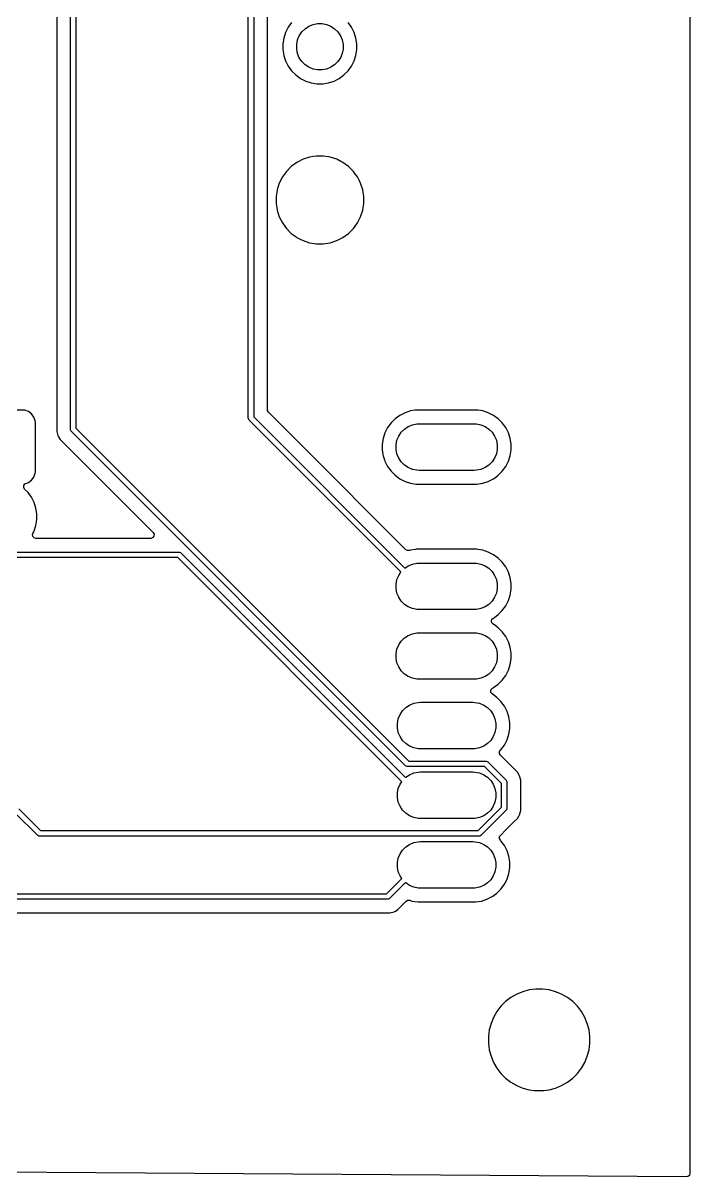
# Model space of a CAD drawing. Header units: millimetres. Extents: x 83 to 155, y -89 to -15.5.
# Drawn here: x 130.67 to 155, y -89 to -46.92 of the extents above; entities that cross this region are included whole.
import ezdxf

# ---------------------------------------------------------------- set-up
doc = ezdxf.new("R2010")
doc.units = ezdxf.units.MM
doc.layers.add('F.Cu', color=13, linetype='CONTINUOUS', true_color=0xc83434)

msp = doc.modelspace()

# ---------------------------------------------------------------- linework, layer by layer
at = {"layer": 'F.Cu', "linetype": 'CONTINUOUS'}
for p, q in [((155, -15.624), (155, -88.875135)), ((138.889657, -61.324657), (138.889657, -35.050343)), ((139.089657, -35.091765), (139.089657, -61.283235)), ((139.590157, -53.242038), (139.590157, -35.350439)), ((132.4, -61.731346), (132.4, -39.913654)), ((132.6, -39.955076), (132.6, -61.689924)), ((131.8995, -40.002713), (131.8995, -61.644676)), ((140.344951, -47.072179), (140.248444, -47.261585)), ((140.46989, -46.900213), (140.344951, -47.072179)), ((140.842941, -47.240766), (140.960766, -47.122941)), ((140.960766, -47.122941), (141.099313, -47.030367)), ((141.099313, -47.030367), (141.253258, -46.966601)), ((141.253258, -46.966601), (141.416685, -46.934093)), ((141.416685, -46.934093), (141.583315, -46.934093)), ((141.583315, -46.934093), (141.746742, -46.966601)), ((141.746742, -46.966601), (141.900687, -47.030367)), ((141.900687, -47.030367), (142.039234, -47.122941)), ((142.039234, -47.122941), (142.157059, -47.240766)), ((142.655048, -47.072179), (142.530109, -46.900213)), ((142.655049, -47.072181), (142.655048, -47.072179)), ((142.655051, -47.072184), (142.655049, -47.072181)), ((142.751557, -47.261588), (142.655051, -47.072184)), ((140.182753, -47.46376), (140.1495, -47.673713)), ((140.248444, -47.261585), (140.182753, -47.46376)), ((140.654093, -47.696685), (140.686601, -47.533258)), ((140.686601, -47.533258), (140.750367, -47.379313)), ((140.750367, -47.379313), (140.842941, -47.240766)), ((142.157059, -47.240766), (142.249633, -47.379313)), ((142.249633, -47.379313), (142.313399, -47.533258)), ((142.313399, -47.533258), (142.345907, -47.696685)), ((142.817246, -47.463757), (142.751557, -47.261588)), ((142.8505, -47.673713), (142.817246, -47.463757)), ((140.1495, -47.673713), (140.1495, -47.886287)), ((140.1495, -47.886287), (140.182754, -48.096243)), ((140.654093, -47.863315), (140.654093, -47.696685)), ((140.686601, -48.026742), (140.654093, -47.863315)), ((142.345907, -47.863315), (142.313399, -48.026742)), ((142.345907, -47.696685), (142.345907, -47.863315)), ((142.817246, -48.096243), (142.8505, -47.886287)), ((142.8505, -47.886287), (142.8505, -47.673713)), ((140.182754, -48.096243), (140.223332, -48.22113)), ((140.223332, -48.22113), (140.248444, -48.298414)), ((140.248444, -48.298414), (140.344951, -48.48782)), ((140.750367, -48.180687), (140.686601, -48.026742)), ((140.842941, -48.319234), (140.750367, -48.180687)), ((140.960766, -48.437059), (140.842941, -48.319234)), ((142.157059, -48.319234), (142.039234, -48.437059)), ((142.249633, -48.180687), (142.157059, -48.319234)), ((142.313399, -48.026742), (142.249633, -48.180687)), ((142.655051, -48.487816), (142.751557, -48.298412)), ((142.751557, -48.298412), (142.817246, -48.096243)), ((140.344951, -48.48782), (140.46989, -48.659786)), ((140.46989, -48.659786), (140.620213, -48.810109)), ((140.620213, -48.810109), (140.792179, -48.935048)), ((141.099313, -48.529633), (140.960766, -48.437059)), ((141.253258, -48.593399), (141.099313, -48.529633)), ((141.416685, -48.625907), (141.253258, -48.593399)), ((141.583315, -48.625907), (141.416685, -48.625907)), ((141.746742, -48.593399), (141.583315, -48.625907)), ((141.900687, -48.529633), (141.746742, -48.593399)), ((142.039234, -48.437059), (141.900687, -48.529633)), ((142.256748, -48.8995), (142.379786, -48.810109)), ((142.379786, -48.810109), (142.379788, -48.810106)), ((142.379788, -48.810106), (142.379792, -48.810104)), ((142.379792, -48.810104), (142.530104, -48.659792)), ((142.530104, -48.659792), (142.530106, -48.659788)), ((142.530106, -48.659788), (142.530109, -48.659786)), ((142.530109, -48.659786), (142.655048, -48.48782)), ((142.655047, -48.48782), (142.655051, -48.487816)), ((142.655048, -48.48782), (142.655047, -48.48782)), ((140.792179, -48.935048), (140.792181, -48.935049)), ((140.792181, -48.935049), (140.792184, -48.935051)), ((140.792184, -48.935051), (140.981588, -49.031557)), ((140.981588, -49.031557), (141.183757, -49.097246)), ((141.183757, -49.097246), (141.393713, -49.1305)), ((141.393713, -49.1305), (141.393714, -49.1305)), ((141.393714, -49.1305), (141.606286, -49.1305)), ((141.606286, -49.1305), (141.606287, -49.1305)), ((141.606287, -49.1305), (141.816243, -49.097246)), ((141.816243, -49.097246), (142.018412, -49.031557)), ((142.018412, -49.031557), (142.207816, -48.935051)), ((142.207816, -48.935051), (142.256748, -48.8995)), ((140.457345, -52.147205), (140.279205, -52.325345)), ((140.45735, -52.147201), (140.457345, -52.147205)), ((140.661151, -51.999132), (140.45735, -52.147201)), ((140.885616, -51.88476), (140.661151, -51.999132)), ((141.125214, -51.80691), (140.885616, -51.88476)), ((141.249626, -51.787205), (141.125214, -51.80691)), ((141.374038, -51.7675), (141.249626, -51.787205)), ((141.625962, -51.7675), (141.374038, -51.7675)), ((141.821049, -51.798399), (141.625962, -51.7675)), ((141.874785, -51.80691), (141.821049, -51.798399)), ((142.114383, -51.88476), (141.874785, -51.80691)), ((142.268747, -51.963413), (142.114383, -51.88476)), ((142.338845, -51.99913), (142.268747, -51.963413)), ((142.338847, -51.999131), (142.338845, -51.99913)), ((142.338848, -51.999132), (142.338847, -51.999131)), ((142.542649, -52.147201), (142.338848, -51.999132)), ((142.542654, -52.147205), (142.542649, -52.147201)), ((142.720794, -52.325345), (142.542654, -52.147205)), ((140.131132, -52.529151), (140.01676, -52.753616)), ((140.279201, -52.32535), (140.131132, -52.529151)), ((140.279205, -52.325345), (140.279201, -52.32535)), ((142.720798, -52.32535), (142.720794, -52.325345)), ((142.766095, -52.387697), (142.720798, -52.32535)), ((142.86887, -52.529155), (142.766095, -52.387697)), ((142.941747, -52.672184), (142.86887, -52.529155)), ((139.93891, -52.993214), (139.8995, -53.242038)), ((140.01676, -52.753616), (139.93891, -52.993214)), ((142.983239, -52.753616), (142.941747, -52.672184)), ((142.983239, -52.753618), (142.983239, -52.753616)), ((142.983241, -52.753621), (142.983239, -52.753618)), ((143.06109, -52.993215), (142.983241, -52.753621)), ((143.1005, -53.242038), (143.06109, -52.993215)), ((139.590157, -61.02456), (139.590157, -53.242038)), ((139.8995, -53.242038), (139.8995, -53.493961)), ((143.1005, -53.493962), (143.1005, -53.242038)), ((139.8995, -53.493961), (139.93891, -53.742785)), ((139.93891, -53.742785), (140.01676, -53.982383)), ((142.983241, -53.982379), (143.06109, -53.742785)), ((143.06109, -53.742785), (143.1005, -53.493962)), ((140.01676, -53.982383), (140.131132, -54.206848)), ((140.131132, -54.206848), (140.279201, -54.410649)), ((142.720793, -54.410656), (142.86887, -54.206845)), ((142.86887, -54.206845), (142.983241, -53.982379)), ((140.279201, -54.410649), (140.279205, -54.410654)), ((140.279205, -54.410654), (140.457345, -54.588794)), ((140.457345, -54.588794), (140.45735, -54.588798)), ((140.45735, -54.588798), (140.635117, -54.717952)), ((142.338845, -54.73687), (142.542656, -54.588793)), ((142.542656, -54.588793), (142.720793, -54.410656)), ((140.635117, -54.717952), (140.661155, -54.73687)), ((140.661155, -54.73687), (140.804184, -54.809747)), ((140.804184, -54.809747), (140.885616, -54.851239)), ((140.885616, -54.851239), (140.885618, -54.851239)), ((140.885618, -54.851239), (140.885621, -54.851241)), ((140.885621, -54.851241), (141.125215, -54.92909)), ((141.125215, -54.92909), (141.374038, -54.9685)), ((141.374038, -54.9685), (141.374039, -54.9685)), ((141.374039, -54.9685), (141.625961, -54.9685)), ((141.625961, -54.9685), (141.625962, -54.9685)), ((141.625962, -54.9685), (141.874785, -54.92909)), ((141.874785, -54.92909), (142.114379, -54.851241)), ((142.114379, -54.851241), (142.338845, -54.73687)), ((130.672864, -61.0295), (127.077129, -61.0295)), ((130.672873, -61.0295), (130.672864, -61.0295)), ((130.672881, -61.0295), (130.672873, -61.0295)), ((130.672883, -61.029501), (130.672881, -61.0295)), ((130.732483, -61.035908), (130.672883, -61.029501)), ((130.867328, -61.086202), (130.732482, -61.035908)), ((130.732482, -61.035908), (130.732483, -61.035908)), ((130.867335, -61.086206), (130.867328, -61.086202)), ((130.982544, -61.172452), (130.867335, -61.086206)), ((130.982547, -61.172455), (130.982544, -61.172452)), ((131.068793, -61.287664), (130.982547, -61.172455)), ((131.068795, -61.287668), (131.068793, -61.287664)), ((131.068796, -61.287669), (131.068795, -61.287668)), ((131.119091, -61.422517), (131.068796, -61.287669)), ((131.125499, -61.482128), (131.119091, -61.422517)), ((138.891578, -61.344166), (138.889657, -61.324657)), ((138.90651, -61.380214), (138.891578, -61.344166)), ((138.918946, -61.395368), (138.90651, -61.380214)), ((144.458489, -66.93491), (138.918946, -61.395368)), ((139.089657, -61.283235), (144.59991, -66.793489)), ((139.592991, -61.050918), (139.590157, -61.02456)), ((139.626476, -61.112241), (139.592991, -61.050918)), ((140.787948, -62.273713), (139.626476, -61.112241)), ((144.245213, -61.34989), (144.09489, -61.500213)), ((144.417179, -61.224951), (144.245213, -61.34989)), ((144.606585, -61.128444), (144.417179, -61.224951)), ((144.80876, -61.062753), (144.606585, -61.128444)), ((144.970042, -61.037208), (144.80876, -61.062753)), ((145.018713, -61.0295), (144.970042, -61.037208)), ((147.231287, -61.0295), (145.018713, -61.0295)), ((147.279957, -61.037208), (147.231287, -61.0295)), ((147.44124, -61.062753), (147.279957, -61.037208)), ((147.441241, -61.062753), (147.44124, -61.062753)), ((147.441243, -61.062754), (147.441241, -61.062753)), ((147.643412, -61.128443), (147.441243, -61.062754)), ((147.643413, -61.128443), (147.643412, -61.128443)), ((147.643414, -61.128444), (147.643413, -61.128443)), ((147.83282, -61.224951), (147.643414, -61.128444)), ((148.004786, -61.34989), (147.83282, -61.224951)), ((148.155109, -61.500213), (148.004786, -61.34989)), ((131.1255, -63.277873), (131.125499, -61.482128)), ((131.899499, -61.8104), (131.899498, -61.8104)), ((131.899498, -61.8104), (131.940423, -61.963132)), ((131.8995, -61.644676), (131.899499, -61.644694)), ((131.899499, -61.644694), (131.899499, -61.8104)), ((132.401921, -61.750855), (132.4, -61.731346)), ((132.416853, -61.786903), (132.401921, -61.750855)), ((132.429289, -61.802057), (132.416853, -61.786903)), ((144.627943, -74.000711), (132.429289, -61.802057)), ((132.6, -61.689924), (144.740076, -73.83)), ((143.969951, -61.672179), (143.873444, -61.861585)), ((144.09489, -61.500213), (143.969951, -61.672179)), ((144.375367, -61.979313), (144.467941, -61.840766)), ((144.467941, -61.840766), (144.585766, -61.722941)), ((144.585766, -61.722941), (144.724313, -61.630367)), ((144.724313, -61.630367), (144.878258, -61.566601)), ((144.878258, -61.566601), (145.041685, -61.534093)), ((145.041685, -61.534093), (145.125, -61.53)), ((145.125, -61.53), (147.125, -61.53)), ((147.125, -61.53), (147.208315, -61.534093)), ((147.208315, -61.534093), (147.371742, -61.566601)), ((147.371742, -61.566601), (147.525687, -61.630367)), ((147.525687, -61.630367), (147.664234, -61.722941)), ((147.664234, -61.722941), (147.782059, -61.840766)), ((147.782059, -61.840766), (147.874633, -61.979313)), ((148.280048, -61.672179), (148.155109, -61.500213)), ((148.280049, -61.672181), (148.280048, -61.672179)), ((148.280051, -61.672184), (148.280049, -61.672181)), ((148.376557, -61.861588), (148.280051, -61.672184)), ((131.940423, -61.963132), (131.940424, -61.963133)), ((131.940424, -61.963133), (131.968224, -62.011284)), ((131.968224, -62.011284), (132.01948, -62.100062)), ((132.01948, -62.100062), (132.019482, -62.100064)), ((132.019482, -62.100064), (132.138349, -62.218931)), ((132.138349, -62.218931), (132.138355, -62.218936)), ((132.138355, -62.218936), (135.417238, -65.497819)), ((144.640476, -66.126241), (140.787948, -62.273713)), ((143.807753, -62.06376), (143.7745, -62.273713)), ((143.7745, -62.273713), (143.7745, -62.486286)), ((143.873444, -61.861585), (143.807753, -62.06376)), ((144.279093, -62.296685), (144.311601, -62.133258)), ((144.311601, -62.133258), (144.375367, -61.979313)), ((147.874633, -61.979313), (147.938399, -62.133258)), ((147.938399, -62.133258), (147.970907, -62.296685)), ((148.442246, -62.063757), (148.376557, -61.861588)), ((148.4755, -62.273713), (148.442246, -62.063757)), ((148.4755, -62.486287), (148.4755, -62.273713)), ((143.7745, -62.486286), (143.801644, -62.657671)), ((143.801644, -62.657671), (143.807754, -62.696243)), ((143.807754, -62.696243), (143.858404, -62.852128)), ((144.279093, -62.463315), (144.279093, -62.296685)), ((144.311601, -62.626742), (144.279093, -62.463315)), ((144.375367, -62.780687), (144.311601, -62.626742)), ((147.938399, -62.626742), (147.874633, -62.780687)), ((147.970907, -62.463315), (147.938399, -62.626742)), ((147.970907, -62.296685), (147.970907, -62.463315)), ((148.376557, -62.898412), (148.442246, -62.696243)), ((148.442246, -62.696243), (148.4755, -62.486287)), ((143.858404, -62.852128), (143.873444, -62.898414)), ((143.873444, -62.898414), (143.969951, -63.08782)), ((143.969951, -63.08782), (144.09489, -63.259786)), ((144.467941, -62.919234), (144.375367, -62.780687)), ((144.585766, -63.037059), (144.467941, -62.919234)), ((144.724313, -63.129633), (144.585766, -63.037059)), ((147.664234, -63.037059), (147.525687, -63.129633)), ((147.782059, -62.919234), (147.664234, -63.037059)), ((147.874633, -62.780687), (147.782059, -62.919234)), ((148.155109, -63.259786), (148.280048, -63.08782)), ((148.280047, -63.08782), (148.280051, -63.087816)), ((148.280048, -63.08782), (148.280047, -63.08782)), ((148.280051, -63.087816), (148.376557, -62.898412)), ((130.982546, -63.587546), (131.068796, -63.472331)), ((131.068796, -63.472331), (131.119091, -63.337483)), ((131.119091, -63.337483), (131.1255, -63.277873)), ((144.09489, -63.259786), (144.245213, -63.410109)), ((144.245213, -63.410109), (144.417179, -63.535048)), ((144.417179, -63.535048), (144.417181, -63.535049)), ((144.417181, -63.535049), (144.417184, -63.535051)), ((144.417184, -63.535051), (144.606588, -63.631557)), ((144.878258, -63.193399), (144.724313, -63.129633)), ((145.041685, -63.225907), (144.878258, -63.193399)), ((145.125, -63.23), (145.041685, -63.225907)), ((147.125, -63.23), (145.125, -63.23)), ((147.208315, -63.225907), (147.125, -63.23)), ((147.371742, -63.193399), (147.208315, -63.225907)), ((147.525687, -63.129633), (147.371742, -63.193399)), ((147.643412, -63.631557), (147.832816, -63.535051)), ((147.832816, -63.535051), (147.919138, -63.472335)), ((147.919138, -63.472335), (148.004786, -63.410109)), ((148.004786, -63.410109), (148.004788, -63.410106)), ((148.004788, -63.410106), (148.004792, -63.410104)), ((148.004792, -63.410104), (148.155104, -63.259792)), ((148.155104, -63.259792), (148.155106, -63.259788)), ((148.155106, -63.259788), (148.155109, -63.259786)), ((130.694501, -63.851767), (130.699485, -63.782075)), ((130.727986, -63.91309), (130.694501, -63.851767)), ((130.699485, -63.782075), (130.741357, -63.726142)), ((130.855109, -64.040213), (130.727986, -63.91309)), ((130.741357, -63.726142), (130.772335, -63.709227)), ((130.772335, -63.709227), (130.867326, -63.673798)), ((130.867326, -63.673797), (130.867331, -63.673796)), ((130.867326, -63.673798), (130.867326, -63.673797)), ((130.867331, -63.673796), (130.982546, -63.587546)), ((144.606588, -63.631557), (144.808757, -63.697246)), ((144.808757, -63.697246), (145.018713, -63.7305)), ((145.018713, -63.7305), (145.018714, -63.7305)), ((145.018714, -63.7305), (147.231286, -63.7305)), ((147.231286, -63.7305), (147.231287, -63.7305)), ((147.231287, -63.7305), (147.441243, -63.697246)), ((147.441243, -63.697246), (147.643412, -63.631557)), ((130.980048, -64.212179), (130.855109, -64.040213)), ((130.980049, -64.212181), (130.980048, -64.212179)), ((130.980051, -64.212184), (130.980049, -64.212181)), ((131.076557, -64.401588), (130.980051, -64.212184)), ((131.142246, -64.603757), (131.076557, -64.401588)), ((131.1755, -64.813713), (131.142246, -64.603757)), ((131.142246, -65.236243), (131.1755, -65.026287)), ((131.1755, -65.026287), (131.1755, -64.813713)), ((131.018043, -65.567853), (131.030296, -65.529205)), ((131.027987, -65.637011), (131.018043, -65.567853)), ((131.073742, -65.689815), (131.027987, -65.637011)), ((131.030296, -65.529205), (131.061371, -65.468216)), ((131.061371, -65.468216), (131.076557, -65.438412)), ((131.076557, -65.438412), (131.142246, -65.236243)), ((135.445739, -65.628834), (135.403867, -65.684767)), ((135.417238, -65.497819), (135.450723, -65.559142)), ((135.450723, -65.559142), (135.445739, -65.628834)), ((131.140781, -65.7095), (131.073742, -65.689815)), ((135.329557, -65.7095), (131.140781, -65.7095)), ((135.338403, -65.709184), (135.329557, -65.7095)), ((135.403867, -65.684767), (135.338403, -65.709184)), ((127.448654, -66.21), (136.355, -66.21)), ((136.313578, -66.41), (127.490076, -66.41)), ((144.488462, -74.584884), (136.313578, -66.41)), ((136.355, -66.21), (136.374509, -66.211921)), ((136.374509, -66.211921), (136.410557, -66.226853)), ((136.410557, -66.226853), (136.425711, -66.239289)), ((136.425711, -66.239289), (144.622564, -74.436142)), ((144.696632, -66.158486), (144.640476, -66.126241)), ((144.766473, -66.156492), (144.696632, -66.158486)), ((144.808757, -66.142753), (144.766473, -66.156492)), ((144.990006, -66.114046), (144.808757, -66.142753)), ((145.018713, -66.1095), (144.990006, -66.114046)), ((147.231287, -66.1095), (145.018713, -66.1095)), ((147.279957, -66.117208), (147.231287, -66.1095)), ((147.44124, -66.142753), (147.279957, -66.117208)), ((147.441241, -66.142753), (147.44124, -66.142753)), ((147.441243, -66.142754), (147.441241, -66.142753)), ((147.643412, -66.208443), (147.441243, -66.142754)), ((147.643413, -66.208443), (147.643412, -66.208443)), ((147.643414, -66.208444), (147.643413, -66.208443)), ((147.83282, -66.304951), (147.643414, -66.208444)), ((148.004786, -66.42989), (147.83282, -66.304951)), ((148.155109, -66.580213), (148.004786, -66.42989)), ((144.59991, -66.793489), (144.724313, -66.710367)), ((144.724313, -66.710367), (144.878258, -66.646601)), ((144.878258, -66.646601), (145.041685, -66.614093)), ((145.041685, -66.614093), (145.125, -66.61)), ((145.125, -66.61), (147.125, -66.61)), ((147.125, -66.61), (147.208315, -66.614093)), ((147.208315, -66.614093), (147.371742, -66.646601)), ((147.371742, -66.646601), (147.525687, -66.710367)), ((147.525687, -66.710367), (147.664234, -66.802941)), ((147.664234, -66.802941), (147.782059, -66.920766)), ((148.280048, -66.752179), (148.155109, -66.580213)), ((148.280049, -66.752181), (148.280048, -66.752179)), ((148.280051, -66.752184), (148.280049, -66.752181)), ((148.376557, -66.941588), (148.280051, -66.752184)), ((144.279093, -67.376685), (144.311601, -67.213258)), ((144.311601, -67.213258), (144.375367, -67.059313)), ((144.375367, -67.059313), (144.458489, -66.93491)), ((147.782059, -66.920766), (147.874633, -67.059313)), ((147.874633, -67.059313), (147.938399, -67.213258)), ((147.938399, -67.213258), (147.970907, -67.376685)), ((148.442246, -67.143757), (148.376557, -66.941588)), ((148.4755, -67.353713), (148.442246, -67.143757)), ((144.279093, -67.543315), (144.279093, -67.376685)), ((144.311601, -67.706742), (144.279093, -67.543315)), ((144.375367, -67.860687), (144.311601, -67.706742)), ((147.938399, -67.706742), (147.874633, -67.860687)), ((147.970907, -67.543315), (147.938399, -67.706742)), ((147.970907, -67.376685), (147.970907, -67.543315)), ((148.442246, -67.776243), (148.4755, -67.566287)), ((148.4755, -67.566287), (148.4755, -67.353713)), ((144.467941, -67.999234), (144.375367, -67.860687)), ((144.585766, -68.117059), (144.467941, -67.999234)), ((144.724313, -68.209633), (144.585766, -68.117059)), ((147.664234, -68.117059), (147.525687, -68.209633)), ((147.782059, -67.999234), (147.664234, -68.117059)), ((147.874633, -67.860687), (147.782059, -67.999234)), ((148.155109, -68.339786), (148.280048, -68.16782)), ((148.280047, -68.16782), (148.280051, -68.167816)), ((148.280048, -68.16782), (148.280047, -68.16782)), ((148.280051, -68.167816), (148.376557, -67.978412)), ((148.376557, -67.978412), (148.442246, -67.776243)), ((144.878258, -68.273399), (144.724313, -68.209633)), ((145.041685, -68.305907), (144.878258, -68.273399)), ((145.125, -68.31), (145.041685, -68.305907)), ((147.125, -68.31), (145.125, -68.31)), ((147.208315, -68.305907), (147.125, -68.31)), ((147.371742, -68.273399), (147.208315, -68.305907)), ((147.525687, -68.209633), (147.371742, -68.273399)), ((147.832816, -68.615051), (147.866273, -68.590743)), ((147.866273, -68.590743), (148.004786, -68.490109)), ((148.004786, -68.490109), (148.004788, -68.490106)), ((148.004788, -68.490106), (148.004792, -68.490104)), ((148.004792, -68.490104), (148.155104, -68.339792)), ((148.155104, -68.339792), (148.155106, -68.339788)), ((148.155106, -68.339788), (148.155109, -68.339786)), ((147.756463, -68.724692), (147.778999, -68.658556)), ((147.773259, -68.792512), (147.756463, -68.724692)), ((147.824054, -68.840485), (147.773259, -68.792512)), ((147.778999, -68.658556), (147.824054, -68.619515)), ((147.824054, -68.619515), (147.832816, -68.615051)), ((147.832115, -68.844591), (147.824054, -68.840485)), ((147.83282, -68.844951), (147.832115, -68.844591)), ((148.004786, -68.96989), (147.83282, -68.844951)), ((148.155109, -69.120213), (148.004786, -68.96989)), ((144.467941, -69.460766), (144.585766, -69.342941)), ((144.585766, -69.342941), (144.724313, -69.250367)), ((144.724313, -69.250367), (144.878258, -69.186601)), ((144.878258, -69.186601), (145.041685, -69.154093)), ((145.041685, -69.154093), (145.125, -69.15)), ((145.125, -69.15), (147.125, -69.15)), ((147.125, -69.15), (147.208315, -69.154093)), ((147.208315, -69.154093), (147.371742, -69.186601)), ((147.371742, -69.186601), (147.525687, -69.250367)), ((147.525687, -69.250367), (147.664234, -69.342941)), ((147.664234, -69.342941), (147.782059, -69.460766)), ((148.280048, -69.292179), (148.155109, -69.120213)), ((148.280049, -69.292181), (148.280048, -69.292179)), ((148.280051, -69.292184), (148.280049, -69.292181)), ((148.376557, -69.481588), (148.280051, -69.292184)), ((144.279093, -69.916685), (144.311601, -69.753258)), ((144.311601, -69.753258), (144.375367, -69.599313)), ((144.375367, -69.599313), (144.467941, -69.460766)), ((147.782059, -69.460766), (147.874633, -69.599313)), ((147.874633, -69.599313), (147.938399, -69.753258)), ((147.938399, -69.753258), (147.970907, -69.916685)), ((148.442246, -69.683757), (148.376557, -69.481588)), ((148.4755, -69.893713), (148.442246, -69.683757)), ((144.279093, -70.083315), (144.279093, -69.916685)), ((144.311601, -70.246742), (144.279093, -70.083315)), ((144.375367, -70.400687), (144.311601, -70.246742)), ((147.938399, -70.246742), (147.874633, -70.400687)), ((147.970907, -70.083315), (147.938399, -70.246742)), ((147.970907, -69.916685), (147.970907, -70.083315)), ((148.442246, -70.316243), (148.4755, -70.106287)), ((148.4755, -70.106287), (148.4755, -69.893713)), ((144.467941, -70.539234), (144.375367, -70.400687)), ((144.585766, -70.657059), (144.467941, -70.539234)), ((144.724313, -70.749633), (144.585766, -70.657059)), ((147.664234, -70.657059), (147.525687, -70.749633)), ((147.782059, -70.539234), (147.664234, -70.657059)), ((147.874633, -70.400687), (147.782059, -70.539234)), ((148.280051, -70.707816), (148.376557, -70.518412)), ((148.376557, -70.518412), (148.442246, -70.316243)), ((144.878258, -70.813399), (144.724313, -70.749633)), ((145.041685, -70.845907), (144.878258, -70.813399)), ((145.125, -70.85), (145.041685, -70.845907)), ((147.125, -70.85), (145.125, -70.85)), ((147.208315, -70.845907), (147.125, -70.85)), ((147.371742, -70.813399), (147.208315, -70.845907)), ((147.525687, -70.749633), (147.371742, -70.813399)), ((147.832818, -71.15505), (148.004786, -71.030109)), ((148.004786, -71.030109), (148.004788, -71.030106)), ((148.004788, -71.030106), (148.004792, -71.030104)), ((148.004792, -71.030104), (148.155104, -70.879792)), ((148.155104, -70.879792), (148.155106, -70.879788)), ((148.155106, -70.879788), (148.155109, -70.879786)), ((148.155109, -70.879786), (148.280048, -70.70782)), ((148.280047, -70.70782), (148.280051, -70.707816)), ((148.280048, -70.70782), (148.280047, -70.70782)), ((147.732495, -71.258787), (147.7651, -71.196992)), ((147.738474, -71.3284), (147.732495, -71.258787)), ((147.78114, -71.38373), (147.738474, -71.3284)), ((147.7651, -71.196992), (147.797732, -71.172927)), ((147.954785, -71.50989), (147.78114, -71.38373)), ((147.797732, -71.172927), (147.832816, -71.155051)), ((147.832815, -71.155051), (147.832818, -71.15505)), ((147.832816, -71.155051), (147.832815, -71.155051)), ((147.95479, -71.509894), (147.954785, -71.50989)), ((148.105109, -71.660213), (147.95479, -71.509894)), ((144.517941, -72.000766), (144.635766, -71.882941)), ((144.635766, -71.882941), (144.774313, -71.790367)), ((144.774313, -71.790367), (144.928258, -71.726601)), ((144.928258, -71.726601), (145.091685, -71.694093)), ((145.091685, -71.694093), (145.175, -71.69)), ((145.175, -71.69), (147.075, -71.69)), ((147.075, -71.69), (147.158315, -71.694093)), ((147.158315, -71.694093), (147.321742, -71.726601)), ((147.321742, -71.726601), (147.475687, -71.790367)), ((147.475687, -71.790367), (147.614234, -71.882941)), ((147.614234, -71.882941), (147.732059, -72.000766)), ((148.230048, -71.832179), (148.105109, -71.660213)), ((148.230049, -71.832181), (148.230048, -71.832179)), ((148.230051, -71.832184), (148.230049, -71.832181)), ((148.326557, -72.021588), (148.230051, -71.832184)), ((144.329093, -72.456685), (144.361601, -72.293258)), ((144.361601, -72.293258), (144.425367, -72.139313)), ((144.425367, -72.139313), (144.517941, -72.000766)), ((147.732059, -72.000766), (147.824633, -72.139313)), ((147.824633, -72.139313), (147.888399, -72.293258)), ((147.888399, -72.293258), (147.920907, -72.456685)), ((148.392246, -72.223757), (148.326557, -72.021588)), ((148.4255, -72.433713), (148.392246, -72.223757)), ((144.329093, -72.623315), (144.329093, -72.456685)), ((144.361601, -72.786742), (144.329093, -72.623315)), ((144.425367, -72.940687), (144.361601, -72.786742)), ((147.888399, -72.786742), (147.824633, -72.940687)), ((147.920907, -72.623315), (147.888399, -72.786742)), ((147.920907, -72.456685), (147.920907, -72.623315)), ((148.392246, -72.856243), (148.4255, -72.646287)), ((148.4255, -72.646287), (148.4255, -72.433713)), ((144.517941, -73.079234), (144.425367, -72.940687)), ((144.635766, -73.197059), (144.517941, -73.079234)), ((144.774313, -73.289633), (144.635766, -73.197059)), ((147.614234, -73.197059), (147.475687, -73.289633)), ((147.732059, -73.079234), (147.614234, -73.197059)), ((147.824633, -72.940687), (147.732059, -73.079234)), ((148.230051, -73.247816), (148.326557, -73.058412)), ((148.326557, -73.058412), (148.392246, -72.856243)), ((144.928258, -73.353399), (144.774313, -73.289633)), ((145.091685, -73.385907), (144.928258, -73.353399)), ((145.175, -73.39), (145.091685, -73.385907)), ((147.075, -73.39), (145.175, -73.39)), ((147.158315, -73.385907), (147.075, -73.39)), ((147.321742, -73.353399), (147.158315, -73.385907)), ((147.475687, -73.289633), (147.321742, -73.353399)), ((148.051934, -73.553515), (148.056918, -73.483824)), ((148.085418, -73.614837), (148.051934, -73.553515)), ((148.056918, -73.483824), (148.085419, -73.439476)), ((148.395531, -73.924949), (148.085418, -73.614837)), ((148.085419, -73.439476), (148.105104, -73.419792)), ((148.105104, -73.419792), (148.105106, -73.419788)), ((148.105106, -73.419788), (148.105109, -73.419786)), ((148.105109, -73.419786), (148.230048, -73.24782)), ((148.230047, -73.24782), (148.230051, -73.247816)), ((148.230048, -73.24782), (148.230047, -73.24782)), ((144.643097, -74.013147), (144.627943, -74.000711)), ((144.679145, -74.028079), (144.643097, -74.013147)), ((144.698654, -74.03), (144.679145, -74.028079)), ((147.509924, -74.03), (144.698654, -74.03)), ((144.740076, -73.83), (147.551346, -73.83)), ((148.125, -74.645075), (147.509924, -74.03)), ((147.551346, -73.83), (147.570855, -73.831921)), ((147.570855, -73.831921), (147.606903, -73.846853)), ((147.606903, -73.846853), (147.622057, -73.859289)), ((147.622057, -73.859289), (148.295711, -74.532944)), ((148.705518, -74.234936), (148.395531, -73.924949)), ((144.622564, -74.436142), (144.635766, -74.422941)), ((144.635766, -74.422941), (144.774313, -74.330367)), ((144.774313, -74.330367), (144.928258, -74.266601)), ((144.928258, -74.266601), (145.091685, -74.234093)), ((145.091685, -74.234093), (145.175, -74.23)), ((145.175, -74.23), (147.075, -74.23)), ((147.075, -74.23), (147.158315, -74.234093)), ((147.158315, -74.234093), (147.321742, -74.266601)), ((147.321742, -74.266601), (147.475687, -74.330367)), ((147.475687, -74.330367), (147.614234, -74.422941)), ((147.614234, -74.422941), (147.732059, -74.540766)), ((148.705524, -74.234944), (148.705518, -74.234936)), ((148.770485, -74.347461), (148.705524, -74.234944)), ((148.784577, -74.37187), (148.770485, -74.347461)), ((148.784661, -74.372184), (148.784577, -74.37187)), ((148.825501, -74.524598), (148.784661, -74.372184)), ((144.329093, -74.996685), (144.361601, -74.833258)), ((144.361601, -74.833258), (144.425367, -74.679313)), ((144.425367, -74.679313), (144.488462, -74.584884)), ((147.732059, -74.540766), (147.824633, -74.679313)), ((147.824633, -74.679313), (147.888399, -74.833258)), ((147.888399, -74.833258), (147.920907, -74.996685)), ((148.125, -75.514924), (148.125, -74.645075)), ((148.295711, -74.532944), (148.308148, -74.548097)), ((148.308148, -74.548097), (148.323079, -74.584145)), ((148.323079, -74.584145), (148.325, -74.603654)), ((148.325, -74.603654), (148.325, -75.556346)), ((148.8255, -74.692714), (148.825501, -74.692701)), ((148.8255, -75.469676), (148.8255, -74.692714)), ((148.825501, -74.692701), (148.825501, -74.524598)), ((144.329093, -75.163315), (144.329093, -74.996685)), ((144.361601, -75.326742), (144.329093, -75.163315)), ((144.425367, -75.480687), (144.361601, -75.326742)), ((147.888399, -75.326742), (147.824633, -75.480687)), ((147.920907, -75.163315), (147.888399, -75.326742)), ((147.920907, -74.996685), (147.920907, -75.163315)), ((131.194289, -76.540711), (130.377435, -75.723857)), ((130.511537, -75.575115), (131.306422, -76.37)), ((144.517941, -75.619234), (144.425367, -75.480687)), ((144.635766, -75.737059), (144.517941, -75.619234)), ((144.774313, -75.829633), (144.635766, -75.737059)), ((147.269924, -76.37), (148.125, -75.514924)), ((148.295711, -75.627057), (147.382057, -76.540711)), ((147.614234, -75.737059), (147.475687, -75.829633)), ((147.732059, -75.619234), (147.614234, -75.737059)), ((147.824633, -75.480687), (147.732059, -75.619234)), ((148.308147, -75.611903), (148.295711, -75.627057)), ((148.323079, -75.575855), (148.308147, -75.611903)), ((148.325, -75.556346), (148.323079, -75.575855)), ((148.784577, -75.788131), (148.825501, -75.635403)), ((148.825501, -75.469694), (148.8255, -75.469676)), ((148.825501, -75.477289), (148.825501, -75.469694)), ((148.825501, -75.635403), (148.825501, -75.477289)), ((144.928258, -75.893399), (144.774313, -75.829633)), ((145.091685, -75.925907), (144.928258, -75.893399)), ((145.175, -75.93), (145.091685, -75.925907)), ((147.075, -75.93), (145.175, -75.93)), ((147.158315, -75.925907), (147.075, -75.93)), ((147.321742, -75.893399), (147.158315, -75.925907)), ((147.475687, -75.829633), (147.321742, -75.893399)), ((148.299023, -76.331557), (148.593713, -76.036867)), ((148.593713, -76.036867), (148.593716, -76.036866)), ((148.593716, -76.036866), (148.70552, -75.925062)), ((148.70552, -75.925062), (148.755639, -75.83825)), ((148.755639, -75.83825), (148.784577, -75.788131)), ((131.209443, -76.553147), (131.194289, -76.540711)), ((131.245491, -76.568079), (131.209443, -76.553147)), ((131.265, -76.57), (131.245491, -76.568079)), ((147.311346, -76.57), (131.265, -76.57)), ((131.306422, -76.37), (147.269924, -76.37)), ((147.330855, -76.568079), (147.311346, -76.57)), ((147.366903, -76.553147), (147.330855, -76.568079)), ((147.382057, -76.540711), (147.366903, -76.553147)), ((148.056918, -76.589508), (148.085419, -76.545161)), ((148.085419, -76.545161), (148.299023, -76.331557)), ((144.517941, -77.080766), (144.635766, -76.962941)), ((144.635766, -76.962941), (144.774313, -76.870367)), ((144.774313, -76.870367), (144.928258, -76.806601)), ((144.928258, -76.806601), (145.091685, -76.774093)), ((145.091685, -76.774093), (145.175, -76.77)), ((145.175, -76.77), (147.075, -76.77)), ((147.075, -76.77), (147.158315, -76.774093)), ((147.158315, -76.774093), (147.321742, -76.806601)), ((147.321742, -76.806601), (147.475687, -76.870367)), ((147.475687, -76.870367), (147.614234, -76.962941)), ((147.614234, -76.962941), (147.732059, -77.080766)), ((148.051934, -76.6592), (148.056918, -76.589508)), ((148.085419, -76.720523), (148.051934, -76.6592)), ((148.105109, -76.740213), (148.085419, -76.720523)), ((148.230048, -76.912179), (148.105109, -76.740213)), ((148.230049, -76.912181), (148.230048, -76.912179)), ((148.230051, -76.912184), (148.230049, -76.912181)), ((148.326557, -77.101588), (148.230051, -76.912184)), ((144.329093, -77.536685), (144.361601, -77.373258)), ((144.361601, -77.373258), (144.425367, -77.219313)), ((144.425367, -77.219313), (144.517941, -77.080766)), ((147.732059, -77.080766), (147.824633, -77.219313)), ((147.824633, -77.219313), (147.888399, -77.373258)), ((147.888399, -77.373258), (147.920907, -77.536685)), ((148.392246, -77.303757), (148.326557, -77.101588)), ((148.4255, -77.513713), (148.392246, -77.303757)), ((144.329093, -77.703315), (144.329093, -77.536685)), ((144.361601, -77.866742), (144.329093, -77.703315)), ((147.920907, -77.703315), (147.888399, -77.866742)), ((147.920907, -77.536685), (147.920907, -77.703315)), ((148.392246, -77.936243), (148.4255, -77.726287)), ((148.4255, -77.726287), (148.4255, -77.513713)), ((143.933578, -78.67), (144.488462, -78.115116)), ((144.622564, -78.263857), (144.045711, -78.840711)), ((144.425367, -78.020687), (144.361601, -77.866742)), ((144.488462, -78.115116), (144.425367, -78.020687)), ((144.635766, -78.277059), (144.622564, -78.263857)), ((147.732059, -78.159234), (147.614234, -78.277059)), ((147.824633, -78.020687), (147.732059, -78.159234)), ((147.888399, -77.866742), (147.824633, -78.020687)), ((148.230051, -78.327816), (148.326557, -78.138412)), ((148.326557, -78.138412), (148.392246, -77.936243)), ((99.314365, -78.67), (143.933578, -78.67)), ((144.774313, -78.369633), (144.635766, -78.277059)), ((144.928258, -78.433399), (144.774313, -78.369633)), ((145.091685, -78.465907), (144.928258, -78.433399)), ((145.175, -78.47), (145.091685, -78.465907)), ((147.075, -78.47), (145.175, -78.47)), ((147.158315, -78.465907), (147.075, -78.47)), ((147.321742, -78.433399), (147.158315, -78.465907)), ((147.475687, -78.369633), (147.321742, -78.433399)), ((147.614234, -78.277059), (147.475687, -78.369633)), ((147.804789, -78.759086), (147.954786, -78.650109)), ((147.954786, -78.650109), (147.954788, -78.650106)), ((147.954788, -78.650106), (147.954792, -78.650104)), ((147.954792, -78.650104), (148.105104, -78.499792)), ((148.105104, -78.499792), (148.105106, -78.499788)), ((148.105106, -78.499788), (148.105109, -78.499786)), ((148.105109, -78.499786), (148.230048, -78.32782)), ((148.230047, -78.32782), (148.230051, -78.327816)), ((148.230048, -78.32782), (148.230047, -78.32782)), ((143.975, -78.87), (99.272944, -78.87)), ((143.994509, -78.868079), (143.975, -78.87)), ((144.030557, -78.853147), (143.994509, -78.868079)), ((144.045711, -78.840711), (144.030557, -78.853147)), ((144.46573, -79.128504), (144.65274, -78.941493)), ((144.65274, -78.941493), (144.714061, -78.90801)), ((144.714061, -78.90801), (144.778735, -78.911244)), ((144.778735, -78.911244), (144.858757, -78.937246)), ((144.858757, -78.937246), (145.068713, -78.9705)), ((145.068713, -78.9705), (145.068714, -78.9705)), ((145.068714, -78.9705), (147.181286, -78.9705)), ((147.181286, -78.9705), (147.181287, -78.9705)), ((147.181287, -78.9705), (147.391243, -78.937246)), ((147.391243, -78.937246), (147.593412, -78.871557)), ((147.593412, -78.871557), (147.782816, -78.775051)), ((147.782816, -78.775051), (147.804789, -78.759086)), ((99.359614, -79.3705), (143.888331, -79.3705)), ((143.888331, -79.3705), (143.888347, -79.370501)), ((143.888347, -79.370501), (143.895943, -79.370501)), ((143.895943, -79.370501), (144.054054, -79.370501)), ((144.054054, -79.370501), (144.054057, -79.370501)), ((144.054057, -79.370501), (144.206785, -79.329577)), ((144.206785, -79.329577), (144.256904, -79.300639)), ((144.256904, -79.300639), (144.343716, -79.25052)), ((144.343716, -79.25052), (144.45552, -79.138716)), ((144.45552, -79.138714), (144.465728, -79.128507)), ((144.45552, -79.138716), (144.45552, -79.138714)), ((144.465728, -79.128507), (144.46573, -79.128504)), ((148.469706, -82.458067), (148.277263, -82.605733)), ((148.679785, -82.336777), (148.469706, -82.458067)), ((148.679794, -82.336773), (148.679785, -82.336777)), ((148.903895, -82.243947), (148.679794, -82.336773)), ((149.138214, -82.181161), (148.903895, -82.243947)), ((149.378711, -82.1495), (149.138214, -82.181161)), ((149.378712, -82.1495), (149.378711, -82.1495)), ((149.621288, -82.1495), (149.378712, -82.1495)), ((149.621289, -82.1495), (149.621288, -82.1495)), ((149.861785, -82.181161), (149.621289, -82.1495)), ((150.096104, -82.243947), (149.861785, -82.181161)), ((150.320205, -82.336773), (150.096104, -82.243947)), ((150.320212, -82.336776), (150.320205, -82.336773)), ((150.530289, -82.458064), (150.320212, -82.336776)), ((150.530292, -82.458066), (150.530289, -82.458064)), ((150.530293, -82.458067), (150.530292, -82.458066)), ((150.722736, -82.605733), (150.530293, -82.458067)), ((148.105733, -82.777263), (147.958067, -82.969706)), ((148.105739, -82.777256), (148.105733, -82.777263)), ((148.277256, -82.605739), (148.105739, -82.777256)), ((148.277263, -82.605733), (148.277256, -82.605739)), ((150.722743, -82.605739), (150.722736, -82.605733)), ((150.89426, -82.777256), (150.722743, -82.605739)), ((150.894265, -82.777262), (150.89426, -82.777256)), ((151.041936, -82.969711), (150.894265, -82.777262)), ((147.836773, -83.179794), (147.743947, -83.403895)), ((147.836777, -83.179785), (147.836773, -83.179794)), ((147.958067, -82.969706), (147.836777, -83.179785)), ((151.163224, -83.179788), (151.041936, -82.969711)), ((151.256054, -83.4039), (151.163224, -83.179788)), ((147.681161, -83.638214), (147.6495, -83.878711)), ((147.743947, -83.403895), (147.681161, -83.638214)), ((151.318838, -83.638211), (151.256054, -83.4039)), ((151.3505, -83.878712), (151.318838, -83.638211)), ((147.6495, -83.878711), (147.6495, -84.121288)), ((147.6495, -84.121288), (147.681161, -84.361785)), ((151.318838, -84.361789), (151.3505, -84.121288)), ((151.3505, -84.121288), (151.3505, -83.878712)), ((147.681161, -84.361785), (147.743947, -84.596104)), ((151.256054, -84.5961), (151.318838, -84.361789)), ((147.743947, -84.596104), (147.7964, -84.722736)), ((147.7964, -84.722736), (147.836776, -84.820212)), ((147.836776, -84.820212), (147.958064, -85.030289)), ((151.041936, -85.030289), (151.163224, -84.820212)), ((151.163224, -84.820212), (151.256054, -84.5961)), ((147.958064, -85.030289), (147.958066, -85.030292)), ((147.958066, -85.030292), (147.958067, -85.030293)), ((147.958067, -85.030293), (148.105733, -85.222736)), ((148.105733, -85.222736), (148.105739, -85.222743)), ((148.105739, -85.222743), (148.277256, -85.39426)), ((148.277256, -85.39426), (148.277262, -85.394265)), ((148.277262, -85.394265), (148.469711, -85.541936)), ((150.530289, -85.541936), (150.722738, -85.394265)), ((150.722738, -85.394265), (150.894265, -85.222738)), ((150.894265, -85.222738), (151.041936, -85.030289)), ((148.469711, -85.541936), (148.679788, -85.663224)), ((148.679788, -85.663224), (148.9039, -85.756054)), ((148.9039, -85.756054), (149.138211, -85.818838)), ((149.138211, -85.818838), (149.318586, -85.842584)), ((149.318586, -85.842584), (149.378711, -85.8505)), ((149.621289, -85.8505), (149.669388, -85.844167)), ((149.669388, -85.844167), (149.861789, -85.818838)), ((149.861789, -85.818838), (150.0961, -85.756054)), ((150.0961, -85.756054), (150.320212, -85.663224)), ((150.320212, -85.663224), (150.530289, -85.541936)), ((149.378711, -85.8505), (149.378712, -85.8505)), ((149.378712, -85.8505), (149.621289, -85.8505)), ((154.875139, -88.999132), (83.123985, -88.500861)), ((154.927511, -88.987929), (154.875139, -88.999132)), ((154.980315, -88.942174), (154.927511, -88.987929)), ((155, -88.875135), (154.980315, -88.942174))]:
    msp.add_line(p, q, dxfattribs=at)

doc.saveas('drawing.dxf')
